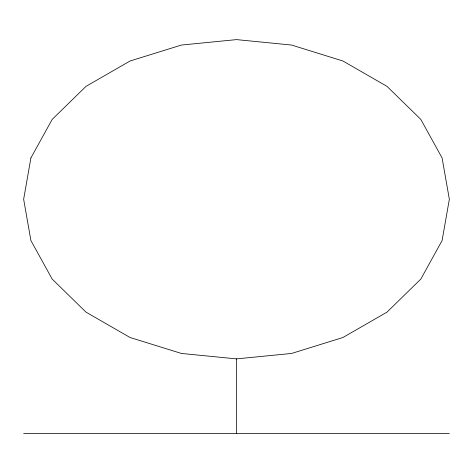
<?xml version="1.0" encoding="UTF-8"?>
<svg xmlns="http://www.w3.org/2000/svg" width="473" height="473" viewBox="0 0 473 473"><rect width="100%" height="100%" fill="white"/><g stroke="black" fill="none" stroke-linecap="round" stroke-linejoin="round"><path stroke-width="0.71" d="M23.65 433.386L449.35 433.386M236.5 358.788L236.5 433.386M30.905 157.935L23.65 199.251L30.905 240.568L52.166 279.07L85.991 312.133L130.075 337.503L181.413 353.449L236.5 358.889L291.587 353.449L342.925 337.503L387.009 312.133L420.834 279.07L442.095 240.568L449.35 199.251L442.095 157.935L420.834 119.433L387.009 86.37L342.925 60.999L291.587 45.053L236.5 39.614L181.413 45.053L130.075 60.999L85.991 86.37L52.166 119.433L30.905 157.935"/></g></svg>
